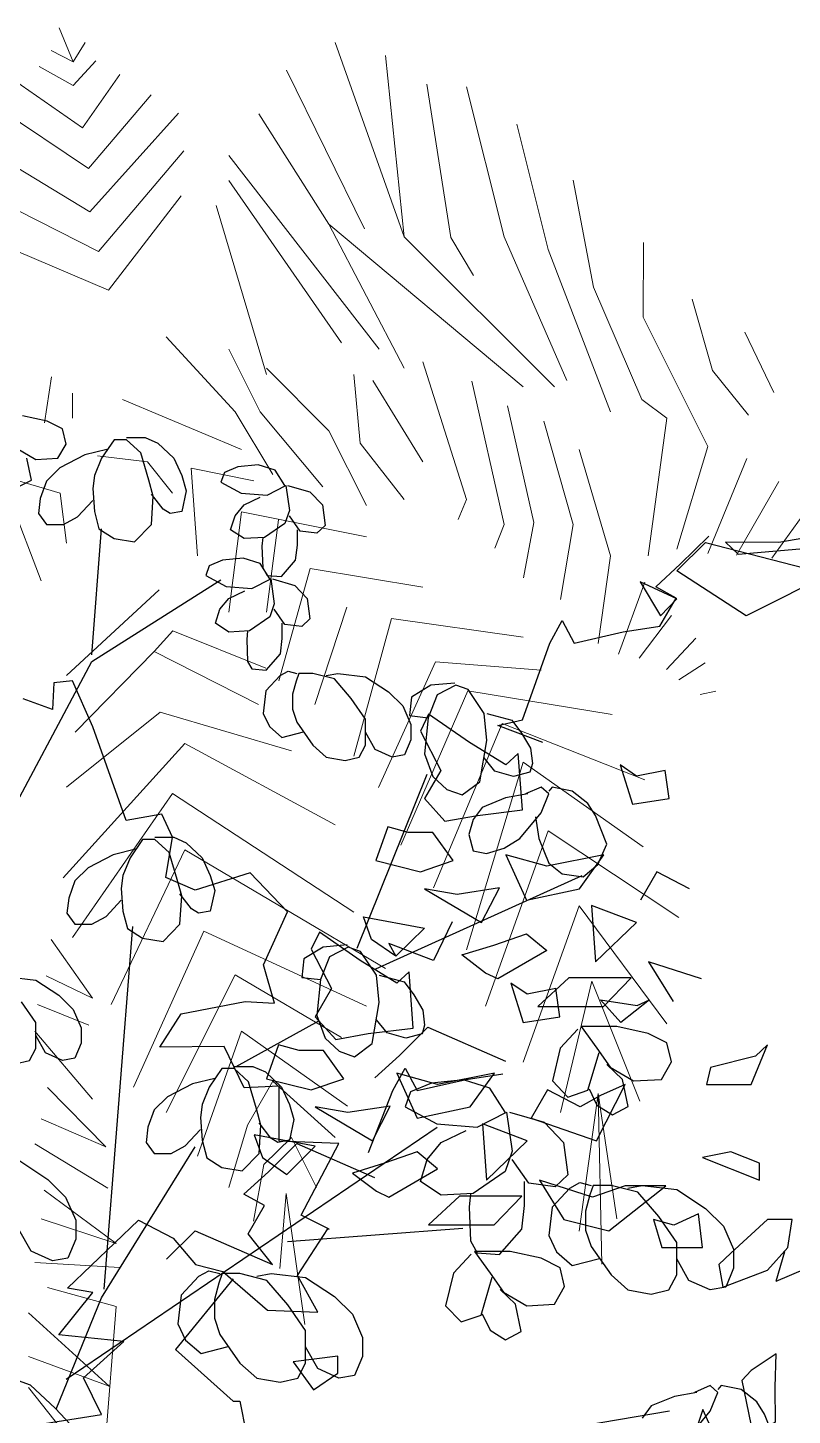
# Model space of a CAD drawing. Header units: metres. Extents: x 10 to 239, y 2 to 253.
# Drawn here: x 67.273 to 69.558, y 236.276 to 240.425 of the extents above; entities that cross this region are included whole.
import ezdxf

# ---------------------------------------------------------------- set-up
doc = ezdxf.new("R2010")
doc.units = ezdxf.units.M
doc.header["$MEASUREMENT"] = 0
doc.layers.add('bloques ARBOLES', color=7, linetype='Continuous', true_color=0xb8d897)

# ---------------------------------------------------------------- blocks, each defined once
blk = doc.blocks.new('arbolote')
at = {"layer": 'bloques ARBOLES'}
blk.add_lwpolyline([(2.7024, 6.2471), (2.872, 6.2749), (2.8183, 6.3839), (2.9388, 6.4924), (2.7453, 6.5124), (2.8464, 6.6395), (2.7708, 6.6527), (2.9828, 6.8553), (2.9828, 6.8553), (3.0869, 6.8019), (3.1531, 6.7227), (3.235, 6.702), (3.3689, 6.5863), (3.5188, 6.5809), (3.4582, 6.6905), (3.5493, 6.8293), (3.5533, 6.829), (3.4691, 6.8708), (3.5814, 7.0846), (3.4038, 7.0923), (3.4035, 7.2567), (3.2985, 7.2514), (3.239, 7.3749), (3.0466, 7.3729), (3.1106, 7.4722), (3.3019, 7.5091), (3.3892, 7.5049), (3.3568, 7.6191), (3.4287, 7.7775), (3.3168, 7.8943), (3.1522, 7.8422), (3.0647, 7.8803), (3.0847, 8.0011), (3.0525, 8.0695), (2.9463, 8.0504), (2.847, 8.3306), (2.7857, 8.4681), (2.7295, 8.4628), (2.7258, 8.3824), (2.6379, 8.4146)], dxfattribs=at)
blk = doc.blocks.new('A$C3F3B40B0')
at = {"layer": 'bloques ARBOLES'}
for p, q in [((1183.1, 1927.7), (1153.5, 1934.1)), ((1201.1, 1918.6), (1183.1, 1927.7)), ((1205.4, 1900.5), (1201.1, 1918.6)), ((1195.8, 1883.7), (1205.4, 1900.5)), ((1262.5, 1905.7), (1247.7, 1883.7)), ((1277.4, 1905.7), (1262.5, 1905.7)), ((1277.4, 1908.3), (1299.6, 1908.3)), ((1294.3, 1890.2), (1277.4, 1905.7)), ((1299.6, 1908.3), (1314.4, 1901.8)), ((1314.4, 1901.8), (1333.5, 1883.7)), ((1147.1, 1895.3), (1169.4, 1882.4)), ((1164.1, 1857.8), (1158.8, 1883.7)), ((1169.4, 1882.4), (1195.8, 1883.7)), ((1227.6, 1887.6), (1198, 1872.1)), ((1254.1, 1894), (1227.6, 1887.6)), ((1247.7, 1883.7), (1239.3, 1863)), ((1303.8, 1857.8), (1294.3, 1890.2)), ((1333.5, 1883.7), (1343, 1863)), ((1198, 1872.1), (1182.1, 1856.6)), ((1393.8, 1866.9), (1389.6, 1855.3)), ((1409.7, 1873.4), (1393.8, 1866.9)), ((1434.1, 1875.9), (1409.7, 1873.4)), ((1454.2, 1869.5), (1434.1, 1875.9)), ((1465.8, 1851.4), (1454.2, 1869.5)), ((1149.3, 1850.1), (1164.1, 1857.8)), ((1182.1, 1856.6), (1174.7, 1835.9)), ((1239.3, 1863), (1237.1, 1847.5)), ((1309.1, 1838.5), (1303.8, 1857.8)), ((1343, 1863), (1348.3, 1844.9)), ((1389.6, 1855.3), (1413.9, 1842.3)), ((1444.6, 1839.7), (1466.9, 1851.4)), ((1466.9, 1851.4), (1471.1, 1821.6)), ((1469, 1851.4), (1495.5, 1843.6)), ((1174.7, 1835.9), (1172.6, 1817.8)), ((1237.1, 1847.5), (1239.3, 1820.4)), ((1320.8, 1822.9), (1307, 1841)), ((1307, 1804.8), (1309.1, 1838.5)), ((1348.3, 1844.9), (1343, 1820.4)), ((1413.9, 1842.3), (1444.6, 1839.7)), ((1417.1, 1828.1), (1436.2, 1837.2)), ((1495.5, 1843.6), (1510.3, 1828.1)), ((1172.6, 1817.8), (1182.1, 1804.8)), ((1219.1, 1813.9), (1237.1, 1833.3)), ((1239.3, 1820.4), (1244.5, 1799.7)), ((1329.2, 1817.8), (1320.8, 1822.9)), ((1343, 1820.4), (1329.2, 1817.8)), ((1406.5, 1815.2), (1417.1, 1828.1)), ((1471.1, 1821.6), (1465.8, 1806.1)), ((1510.3, 1828.1), (1513.5, 1803.5)), ((1182.1, 1804.8), (1202.2, 1804.8)), ((1202.2, 1804.8), (1219.1, 1813.9)), ((1286.9, 1784.2), (1307, 1804.8)), ((1401.2, 1798.4), (1406.5, 1815.2)), ((1465.8, 1806.1), (1441.5, 1789.3)), ((1483.8, 1797.1), (1471.1, 1815.2)), ((1513.5, 1803.5), (1503.9, 1794.5)), ((1236.1, 1649.7), (1247.7, 1799.7)), ((1244.5, 1799.7), (1262.5, 1788)), ((1262.5, 1788), (1286.9, 1784.2)), ((1417.1, 1788), (1401.2, 1798.4)), ((1441.5, 1789.3), (1417.1, 1788)), ((1439.4, 1789.3), (1438.3, 1779)), ((1480.6, 1780.3), (1480.6, 1798.4)), ((1503.9, 1794.5), (1483.8, 1797.1)), ((1438.3, 1779), (1439.4, 1753.1)), ((1478.5, 1762.2), (1480.6, 1780.3)), ((1375.8, 1755.7), (1371.6, 1744.1)), ((1391.7, 1762.2), (1375.8, 1755.7)), ((1416.1, 1764.8), (1391.7, 1762.2)), ((1436.2, 1758.3), (1416.1, 1764.8)), ((1447.8, 1740.2), (1436.2, 1758.3)), ((1439.4, 1753.1), (1444.6, 1744.1)), ((1461.6, 1742.8), (1478.5, 1762.2)), ((1236.1, 1641.9), (1389.6, 1738.9)), ((1371.6, 1744.1), (1395.9, 1731.1)), ((1426.6, 1728.6), (1448.9, 1740.2)), ((1444.6, 1744.1), (1461.6, 1742.8)), ((1448.9, 1740.2), (1453.1, 1710.5)), ((1451, 1740.2), (1477.5, 1732.4)), ((1395.9, 1731.1), (1426.6, 1728.6)), ((1399.1, 1716.9), (1418.2, 1726)), ((1477.5, 1732.4), (1492.3, 1716.9)), ((1383.2, 1687.2), (1388.5, 1704)), ((1388.5, 1704), (1399.1, 1716.9)), ((1453.1, 1710.5), (1447.8, 1694.9)), ((1465.8, 1685.9), (1453.1, 1704)), ((1492.3, 1716.9), (1495.5, 1692.4)), ((1399.1, 1676.8), (1383.2, 1687.2)), ((1447.8, 1694.9), (1423.5, 1678.1)), ((1462.6, 1669.1), (1462.6, 1687.2)), ((1485.9, 1683.3), (1465.8, 1685.9)), ((1495.5, 1692.4), (1485.9, 1683.3)), ((1423.5, 1678.1), (1399.1, 1676.8)), ((1421.4, 1678.1), (1420.3, 1667.8)), ((1460.5, 1651), (1462.6, 1669.1)), ((1420.3, 1667.8), (1421.4, 1641.9)), ((1100.6, 1387.2), (1236.1, 1641.9)), ((1421.4, 1641.9), (1426.6, 1632.9)), ((1443.6, 1631.6), (1460.5, 1651)), ((1426.6, 1632.9), (1443.6, 1631.6)), ((1460, 1625), (1443, 1606.9)), ((1460, 1625), (1469.5, 1630.1)), ((1469.5, 1630.1), (1480.1, 1627.6)), ((1482.2, 1627.6), (1479, 1618.5)), ((1499.1, 1627.6), (1482.2, 1627.6)), ((1524.6, 1621.1), (1499.1, 1627.6)), ((1515, 1625), (1528.8, 1627.6)), ((1544.7, 1597.8), (1524.6, 1621.1)), ((1528.8, 1627.6), (1561.6, 1623.7)), ((1561.6, 1623.7), (1589.1, 1605.6)), ((1443, 1606.9), (1439.9, 1579.7)), ((1479, 1618.5), (1474.8, 1603)), ((1474.8, 1603), (1474.8, 1584.9)), ((1589.1, 1605.6), (1606.1, 1588.8)), ((1639.5, 1613.5), (1616.2, 1599.3)), ((1668, 1616.1), (1639.5, 1613.5)), ((1669.1, 1613.5), (1646.9, 1601.9)), ((1683.9, 1608.3), (1669.1, 1613.5)), ((1703, 1579.9), (1683.9, 1608.3)), ((1561.6, 1573.3), (1544.7, 1597.8)), ((1606.1, 1588.8), (1615.6, 1566.8)), ((1616.2, 1599.3), (1614, 1577.3)), ((1646.9, 1601.9), (1636.3, 1574.7)), ((1439.9, 1579.7), (1447.3, 1564.2)), ((1474.8, 1584.9), (1480.1, 1569.4)), ((1480.1, 1569.4), (1499.1, 1542.2)), ((1561.6, 1542.2), (1561.6, 1573.3)), ((1614, 1577.3), (1636.3, 1574.7)), ((1636.3, 1574.7), (1632, 1532)), ((1706.2, 1547.6), (1703, 1579.9)), ((1706.2, 1579.9), (1735.8, 1572.1)), ((1735.8, 1572.1), (1747.4, 1556.6)), ((1447.3, 1564.2), (1462.1, 1551.3)), ((1462.1, 1551.3), (1488, 1558.1)), ((1573.3, 1537.1), (1561.6, 1557.7)), ((1615.6, 1566.8), (1615.6, 1548.7)), ((1747.4, 1556.6), (1758, 1538.5)), ((1499.1, 1542.2), (1515, 1528)), ((1554.2, 1528), (1561.6, 1542.2)), ((1593.4, 1528), (1573.3, 1537.1)), ((1615.6, 1548.7), (1608.2, 1530.6)), ((1697.7, 1498.4), (1706.2, 1547.6)), ((1758, 1538.5), (1760.2, 1520.4)), ((1515, 1528), (1537.3, 1524.1)), ((1537.3, 1524.1), (1554.2, 1528)), ((1608.2, 1530.6), (1593.4, 1528)), ((1632, 1532), (1641.6, 1504.9)), ((1715.7, 1511.4), (1703, 1526.9)), ((1760.2, 1520.4), (1757, 1510.1)), ((1551.6, 1300.6), (1635.2, 1507.5)), ((1641.6, 1504.9), (1658.5, 1489.4)), ((1737.9, 1504.9), (1715.7, 1511.4)), ((1757, 1510.1), (1737.9, 1504.9)), ((1658.5, 1489.4), (1676.5, 1482.9)), ((1676.5, 1482.9), (1697.7, 1498.4)), ((1770.5, 1492.3), (1751.9, 1484.2)), ((1779.7, 1484.2), (1770.5, 1492.3)), ((1783.7, 1492.3), (1779.7, 1487.4)), ((1807.5, 1487.4), (1783.7, 1492.3)), ((1826.1, 1472.9), (1807.5, 1487.4)), ((1728.1, 1479.4), (1700.3, 1468)), ((1754.6, 1484.2), (1728.1, 1479.4)), ((1770.5, 1461.6), (1779.7, 1484.2)), ((1835.3, 1458.4), (1826.1, 1472.9)), ((1689.7, 1453.5), (1684.5, 1435.7)), ((1700.3, 1468), (1689.7, 1453.5)), ((1745.3, 1430.9), (1770.5, 1461.6)), ((1763.9, 1456.7), (1767.8, 1430.9)), ((1848.6, 1424.4), (1835.3, 1458.4)), ((1296.4, 1429.9), (1281.6, 1407.9)), ((1311.2, 1429.9), (1296.4, 1429.9)), ((1311.2, 1432.5), (1333.5, 1432.5)), ((1328.2, 1414.4), (1311.2, 1429.9)), ((1333.5, 1432.5), (1348.3, 1426)), ((1348.3, 1426), (1367.4, 1407.9)), ((1684.5, 1435.7), (1689.7, 1416.3)), ((1726.8, 1419.6), (1745.3, 1430.9)), ((1767.8, 1430.9), (1779.7, 1401.8)), ((1838, 1400.2), (1848.6, 1424.4)), ((1261.5, 1411.8), (1231.8, 1396.3)), ((1288, 1418.3), (1261.5, 1411.8)), ((1281.6, 1407.9), (1273.1, 1387.2)), ((1337.7, 1382.1), (1328.2, 1414.4)), ((1367.4, 1407.9), (1376.9, 1387.2)), ((1689.7, 1416.3), (1705.6, 1413.1)), ((1705.6, 1413.1), (1726.8, 1419.6)), ((1231.8, 1396.3), (1216, 1380.8)), ((1779.7, 1401.8), (1795.6, 1388.9)), ((1795.6, 1388.9), (1820.8, 1385.6)), ((1820.8, 1385.6), (1838, 1400.2)), ((1216, 1380.8), (1208.5, 1360.1)), ((1273.1, 1387.2), (1271, 1371.7)), ((1271, 1371.7), (1273.1, 1344.6)), ((1343, 1362.7), (1337.7, 1382.1)), ((1376.9, 1387.2), (1382.2, 1369.1)), ((1573.8, 1276.1), (1819.4, 1387.2)), ((1208.5, 1360.1), (1206.4, 1342)), ((1253, 1338.1), (1271, 1357.5)), ((1354.7, 1347.2), (1340.9, 1365.3)), ((1340.9, 1329.1), (1343, 1362.7)), ((1382.2, 1369.1), (1376.9, 1344.6)), ((1206.4, 1342), (1216, 1329.1)), ((1236.1, 1329.1), (1253, 1338.1)), ((1273.1, 1344.6), (1278.4, 1323.9)), ((1363.1, 1342), (1354.7, 1347.2)), ((1376.9, 1344.6), (1363.1, 1342)), ((1216, 1329.1), (1236.1, 1329.1)), ((1250.9, 894.7), (1284.8, 1326.5)), ((1278.4, 1323.9), (1296.4, 1312.3)), ((1320.8, 1308.4), (1340.9, 1329.1)), ((1296.4, 1312.3), (1320.8, 1308.4)), ((1511.3, 1301.9), (1488.1, 1287.7)), ((1518.8, 1290.3), (1508.2, 1263.1)), ((1539.9, 1304.5), (1511.3, 1301.9)), ((1541, 1301.9), (1518.8, 1290.3)), ((1555.8, 1296.7), (1541, 1301.9)), ((1574.9, 1268.3), (1555.8, 1296.7)), ((1488.1, 1287.7), (1485.9, 1265.7)), ((1136.5, 1266.5), (1169.3, 1262.6)), ((1169.3, 1262.6), (1196.9, 1244.5)), ((1485.9, 1265.7), (1508.2, 1263.1)), ((1508.2, 1263.1), (1503.9, 1220.5)), ((1578, 1236), (1574.9, 1268.3)), ((1578, 1268.3), (1607.7, 1260.5)), ((1607.7, 1260.5), (1619.3, 1245)), ((1196.9, 1244.5), (1213.8, 1227.7)), ((1619.3, 1245), (1629.9, 1226.9)), ((1169.3, 1212.2), (1152.4, 1236.7)), ((1213.8, 1227.7), (1223.3, 1205.7)), ((1569.6, 1186.9), (1578, 1236)), ((1629.9, 1226.9), (1632, 1208.8)), ((1169.3, 1181.1), (1169.3, 1212.2)), ((1223.3, 1205.7), (1223.3, 1187.6)), ((1407.6, 1159.7), (1506.1, 1214)), ((1503.9, 1220.5), (1513.5, 1193.3)), ((1587.6, 1199.8), (1574.9, 1215.3)), ((1632, 1208.8), (1628.9, 1198.5)), ((1818.4, 1207.2), (1836.9, 1181.4)), ((1860.7, 1207.2), (1818.4, 1207.2)), ((1897.8, 1199.1), (1860.7, 1207.2)), ((1181, 1176), (1169.3, 1196.7)), ((1513.5, 1193.3), (1530.4, 1177.8)), ((1609.8, 1193.3), (1587.6, 1199.8)), ((1628.9, 1198.5), (1609.8, 1193.3)), ((1814.4, 1204), (1793.2, 1181.4)), ((1920.3, 1187.8), (1897.8, 1199.1)), ((1161.9, 1166.9), (1169.3, 1181.1)), ((1201.1, 1166.9), (1181, 1176)), ((1223.3, 1187.6), (1215.9, 1169.5)), ((1530.4, 1177.8), (1548.4, 1171.3)), ((1548.4, 1171.3), (1569.6, 1186.9)), ((1793.2, 1181.4), (1784, 1142.6)), ((1826.3, 1131.3), (1839.6, 1176.5)), ((1836.9, 1181.4), (1852.8, 1158.7)), ((1925.6, 1165.2), (1920.3, 1187.8)), ((1145, 1163), (1161.9, 1166.9)), ((1215.9, 1169.5), (1201.1, 1166.9)), ((1390.7, 1157.1), (1375.8, 1135.1)), ((1405.5, 1157.1), (1390.7, 1157.1)), ((1405.5, 1159.7), (1427.7, 1159.7)), ((1422.4, 1141.6), (1405.5, 1157.1)), ((1427.7, 1159.7), (1442.5, 1153.2)), ((1867.3, 1144.2), (1848.8, 1162)), ((1852.8, 1158.7), (1880.6, 1142.6)), ((1913.7, 1144.2), (1925.6, 1165.2)), ((1382.2, 1145.5), (1355.7, 1139)), ((1431.9, 1109.3), (1422.4, 1141.6)), ((1442.5, 1153.2), (1461.6, 1135.1)), ((1640.1, 1139.8), (1615.3, 1129.7)), ((1678.2, 1143.9), (1640.1, 1139.8)), ((1709.6, 1133.8), (1678.2, 1143.9)), ((1784, 1142.6), (1802.5, 1123.2)), ((1874, 1111.9), (1867.3, 1144.2)), ((1880.6, 1142.6), (1913.7, 1144.2)), ((1326.1, 1123.5), (1310.2, 1108)), ((1355.7, 1139), (1326.1, 1123.5)), ((1375.8, 1135.1), (1367.4, 1114.5)), ((1461.6, 1135.1), (1471.1, 1114.5)), ((1615.3, 1129.7), (1608.7, 1111.5)), ((1727.8, 1105.5), (1709.6, 1133.8)), ((1802.5, 1123.2), (1826.3, 1131.3)), ((1827.6, 1132.9), (1836.9, 1113.5)), ((1310.2, 1108), (1302.8, 1087.3)), ((1367.4, 1114.5), (1365.2, 1098.9)), ((1437.2, 1089.9), (1431.9, 1109.3)), ((1471.1, 1114.5), (1476.4, 1096.4)), ((1608.7, 1111.5), (1646.7, 1091.3)), ((1836.9, 1113.5), (1855.4, 1102.2)), ((1855.4, 1102.2), (1874, 1111.9)), ((1365.2, 1098.9), (1367.4, 1071.8)), ((1448.9, 1074.4), (1435.1, 1092.5)), ((1476.4, 1096.4), (1471.1, 1071.8)), ((1646.7, 1091.3), (1694.7, 1087.3)), ((1694.7, 1087.3), (1729.4, 1105.5)), ((1729.4, 1105.5), (1736.1, 1059)), ((1732.8, 1105.5), (1774.1, 1093.4)), ((1774.1, 1093.4), (1797.3, 1069.1)), ((1205.4, 787.4), (1646.9, 1087.3)), ((1302.8, 1087.3), (1300.7, 1069.2)), ((1347.2, 1065.3), (1365.2, 1084.7)), ((1435.1, 1056.3), (1437.2, 1089.9)), ((1457.4, 1069.2), (1448.9, 1074.4)), ((1651.7, 1069.1), (1681.5, 1083.3)), ((1247.7, 884.3), (1358.9, 1064)), ((1300.7, 1069.2), (1310.2, 1056.3)), ((1330.3, 1056.3), (1347.2, 1065.3)), ((1367.4, 1071.8), (1372.7, 1051.1)), ((1471.1, 1071.8), (1457.4, 1069.2)), ((1635.2, 1048.9), (1651.7, 1069.1)), ((1736.1, 1059), (1727.8, 1034.8)), ((1797.3, 1069.1), (1802.2, 1030.7)), ((1149.4, 1048), (1183.8, 1025.3)), ((1310.2, 1056.3), (1330.3, 1056.3)), ((1372.7, 1051.1), (1390.7, 1039.5)), ((1415, 1035.6), (1435.1, 1056.3)), ((1626.9, 1022.7), (1635.2, 1048.9)), ((1755.9, 1020.6), (1736.1, 1048.9)), ((1183.8, 1025.3), (1204.9, 1004.3)), ((1390.7, 1039.5), (1415, 1035.6)), ((1727.8, 1034.8), (1689.7, 1008.5)), ((1802.2, 1030.7), (1787.3, 1016.6)), ((1651.7, 1006.5), (1626.9, 1022.7)), ((1689.7, 1008.5), (1651.7, 1006.5)), ((1686.4, 1008.5), (1684.8, 992.4)), ((1751, 994.4), (1751, 1022.7)), ((1787.3, 1016.6), (1755.9, 1020.6)), ((1804.9, 1014.9), (1783.7, 992.3)), ((1804.9, 1014.9), (1816.8, 1021.4)), ((1816.8, 1021.4), (1830, 1018.1)), ((1832.7, 1018.1), (1828.7, 1006.8)), ((1853.9, 1018.1), (1832.7, 1018.1)), ((1885.6, 1010.1), (1853.9, 1018.1)), ((1873.7, 1014.9), (1890.9, 1018.1)), ((1910.8, 981), (1885.6, 1010.1)), ((1890.9, 1018.1), (1931.9, 1013.3)), ((1931.9, 1013.3), (1966.3, 990.7)), ((1204.9, 1004.3), (1216.9, 976.9)), ((1684.8, 992.4), (1686.4, 952)), ((1747.6, 966.1), (1751, 994.4)), ((1783.7, 992.3), (1779.7, 958.3)), ((1828.7, 1006.8), (1823.4, 987.4)), ((1216.9, 976.9), (1216.9, 954.2)), ((1823.4, 987.4), (1823.4, 964.8)), ((1931.9, 950.3), (1910.8, 981)), ((1966.3, 990.7), (1987.5, 969.6)), ((1163.9, 939.7), (1149.4, 965.6)), ((1469, 951.5), (1677.6, 967.1)), ((1721.2, 935.8), (1747.6, 966.1)), ((1779.7, 958.3), (1789, 938.9)), ((1823.4, 964.8), (1830, 945.4)), ((1987.5, 969.6), (1999.4, 942.2)), ((1216.9, 954.2), (1207.6, 931.6)), ((1686.4, 952), (1694.7, 937.8)), ((1830, 945.4), (1853.9, 911.5)), ((1931.9, 911.5), (1931.9, 950.3)), ((1999.4, 942.2), (1999.4, 919.6)), ((1189.1, 928.4), (1163.9, 939.7)), ((1207.6, 931.6), (1189.1, 928.4)), ((1687.4, 936.4), (1666.2, 913.7)), ((1691.3, 939.6), (1709.9, 913.7)), ((1733.7, 939.6), (1691.3, 939.6)), ((1694.7, 937.8), (1721.2, 935.8)), ((1770.7, 931.5), (1733.7, 939.6)), ((1793.2, 920.2), (1770.7, 931.5)), ((1789, 938.9), (1807.5, 922.8)), ((1807.5, 922.8), (1840, 931.3)), ((1946.5, 905), (1931.9, 930.9)), ((1363.4, 910), (1342.2, 887.3)), ((1363.4, 910), (1375.3, 916.4)), ((1375.3, 916.4), (1388.5, 913.2)), ((1391.1, 913.2), (1387.2, 901.9)), ((1412.3, 913.2), (1391.1, 913.2)), ((1444.1, 905.1), (1412.3, 913.2)), ((1432.2, 910), (1449.4, 913.2)), ((1449.4, 913.2), (1490.4, 908.4)), ((1666.2, 913.7), (1656.9, 874.9)), ((1699.3, 863.6), (1712.5, 908.9)), ((1709.9, 913.7), (1725.7, 891.1)), ((1798.5, 897.6), (1793.2, 920.2)), ((1853.9, 911.5), (1873.7, 893.7)), ((1922.7, 893.7), (1931.9, 911.5)), ((1999.4, 919.6), (1990.2, 896.9)), ((1387.2, 901.9), (1381.9, 882.5)), ((1469.2, 876), (1444.1, 905.1)), ((1490.4, 908.4), (1524.8, 885.7)), ((1740.3, 876.6), (1721.8, 894.3)), ((1786.6, 876.6), (1798.5, 897.6)), ((1873.7, 893.7), (1901.5, 888.8)), ((1901.5, 888.8), (1922.7, 893.7)), ((1971.6, 893.7), (1946.5, 905)), ((1990.2, 896.9), (1971.6, 893.7)), ((1193.6, 751.7), (1247.7, 884.3)), ((1342.2, 887.3), (1338.2, 853.4)), ((1381.9, 882.5), (1381.9, 859.9)), ((1490.4, 845.3), (1469.2, 876)), ((1524.8, 885.7), (1546, 864.7)), ((1725.7, 891.1), (1753.5, 874.9)), ((1746.9, 844.2), (1740.3, 876.6)), ((1753.5, 874.9), (1786.6, 876.6)), ((1381.9, 859.9), (1388.5, 840.5)), ((1546, 864.7), (1557.9, 837.2)), ((1656.9, 874.9), (1675.5, 855.6)), ((1675.5, 855.6), (1699.3, 863.6)), ((1700.6, 865.3), (1709.9, 845.9)), ((1338.2, 853.4), (1347.5, 834)), ((1490.4, 806.5), (1490.4, 845.3)), ((1709.9, 845.9), (1728.4, 834.5)), ((1728.4, 834.5), (1746.9, 844.2)), ((1347.5, 834), (1366, 817.9)), ((1366, 817.9), (1398.4, 826.3)), ((1388.5, 840.5), (1412.3, 806.5)), ((1505, 800.1), (1490.4, 825.9)), ((1557.9, 837.2), (1557.9, 814.6)), ((1557.9, 814.6), (1548.6, 792)), ((1412.3, 806.5), (1432.2, 788.8)), ((1481.1, 788.8), (1490.4, 806.5)), ((1530.1, 788.8), (1505, 800.1)), ((1163.2, 780.5), (1144.6, 787)), ((1192.3, 753.1), (1163.2, 780.5)), ((1432.2, 788.8), (1460, 783.9)), ((1460, 783.9), (1481.1, 788.8)), ((1548.6, 792), (1530.1, 788.8)), ((1971.6, 779.9), (1953.1, 771.8)), ((1980.9, 771.8), (1971.6, 779.9)), ((1984.9, 779.9), (1980.9, 775.1)), ((2008.7, 775.1), (1984.9, 779.9)), ((1929.3, 767), (1901.5, 755.7)), ((1955.8, 771.8), (1929.3, 767)), ((1971.6, 749.2), (1980.9, 771.8)), ((2027.2, 760.5), (2008.7, 775.1)), ((2036.5, 746), (2027.2, 760.5)), ((1222.7, 720.7), (1192.3, 753.1)), ((1610.9, 696.9), (1923.2, 749.9)), ((1901.5, 755.7), (1890.9, 741.1)), ((1946.5, 718.5), (1971.6, 749.2)), ((2049.7, 712), (2036.5, 746))]:
    blk.add_line(p, q, dxfattribs=at)
blk = doc.blocks.new('Palm2-e')
at = {"layer": 'bloques ARBOLES', "lineweight": 5}
for p, q in [((0.0176, 4.3648), (-0.0247, 4.4664)), ((0.0176, 4.3648), (0.0527, 4.4221)), ((1.0062, 3.8414), (0.8005, 4.4221)), ((-0.0488, 4.398), (0.0176, 4.3648)), ((0.0176, 4.2938), (0.085, 4.3674)), ((1.0062, 3.8414), (0.9502, 4.3837)), ((-0.3581, 4.3277), (0.0635, 4.0458)), ((0.0449, 4.1669), (-0.2239, 4.3537)), ((-0.0846, 4.3505), (0.0176, 4.2938)), ((0.1566, 4.3264), (0.0449, 4.1669)), ((0.8877, 3.8655), (0.6553, 4.3394)), ((1.1462, 3.8394), (1.0746, 4.2977)), ((1.193, 4.2899), (1.3057, 3.8414)), ((0.0667, 3.9162), (-0.4889, 4.2528)), ((0.0635, 4.0458), (0.2503, 4.2658)), ((0.3317, 4.2112), (0.0667, 3.9162)), ((0.7816, 3.8785), (0.5726, 4.2085)), ((1.4365, 3.8036), (1.3428, 4.178)), ((-0.4707, 4.0842), (0.0928, 3.7971)), ((0.0928, 3.7971), (0.348, 4.0985)), ((0.4828, 4.0842), (0.9313, 3.5048)), ((0.8193, 3.5237), (0.4828, 4.0093)), ((1.5114, 4.0106), (1.572, 3.6903)), ((0.3395, 3.9638), (0.1227, 3.6819)), ((0.445, 3.9351), (0.5947, 3.4299)), ((0.1227, 3.6819), (-0.3398, 3.8785)), ((0.7816, 3.8785), (1.3617, 3.3921)), ((1.0062, 3.4488), (0.7816, 3.8785)), ((1.4554, 3.3921), (1.0062, 3.8414)), ((1.1462, 3.8394), (1.2139, 3.7255)), ((1.3057, 3.8414), (1.4925, 3.411)), ((1.7204, 3.6005), (1.7223, 3.8238)), ((1.6234, 3.3173), (1.4365, 3.8036)), ((1.4365, 3.8036), (1.4365, 3.8036)), ((1.572, 3.6903), (1.7171, 3.355)), ((1.8669, 3.6545), (1.9281, 3.441)), ((1.9137, 3.2144), (1.7204, 3.6005)), ((0.501, 3.3173), (0.2953, 3.5419)), ((2.0251, 3.5562), (2.1117, 3.3759)), ((0.5759, 3.3173), (0.4828, 3.5048)), ((0.7816, 3.2613), (0.5947, 3.4488)), ((1.193, 3.0556), (1.0622, 3.467)), ((-0.0683, 3.2854), (-0.0475, 3.4221)), ((0.8753, 3.2242), (0.8565, 3.4299)), ((1.0622, 3.1682), (0.9124, 3.411)), ((1.3057, 2.9807), (1.2087, 3.4097)), ((1.9281, 3.441), (2.0361, 3.3075)), ((0.015, 3.299), (0.015, 3.3739)), ((0.5199, 3.2053), (0.1644, 3.355)), ((1.3154, 3.3355), (1.3936, 2.9865)), ((1.7171, 3.355), (1.792, 3.299)), ((0.6136, 3.1304), (0.501, 3.3173)), ((0.7634, 3.0933), (0.5759, 3.3173)), ((1.5114, 2.9807), (1.4242, 3.2899)), ((1.792, 3.299), (1.7354, 2.8876)), ((0.8942, 3.0373), (0.7816, 3.2613)), ((1.0062, 3.0556), (0.8753, 3.2242)), ((1.6234, 2.8876), (1.5296, 3.2053)), ((1.9137, 3.2144), (1.8213, 2.9071)), ((0.0895, 3.1864), (0.2393, 3.1682)), ((0.2393, 3.1682), (0.3141, 3.0744)), ((1.9137, 2.8941), (2.0303, 3.178)), ((-0.0221, 3.0744), (-0.2715, 3.148)), ((0.3701, 3.1493), (0.5576, 3.1115)), ((0.389, 2.8876), (0.3701, 3.1493)), ((-0.0032, 2.9247), (-0.0221, 3.0744)), ((2.126, 3.1096), (1.9997, 2.8895)), ((-0.1712, 3.0556), (-0.0781, 2.8127)), ((1.193, 3.0556), (1.1677, 2.9963)), ((0.5199, 3.0184), (0.4828, 2.719)), ((0.8942, 2.9436), (0.5199, 3.0184)), ((0.5947, 2.719), (0.6312, 2.995)), ((2.1052, 2.8798), (2.2087, 3.0237)), ((1.3057, 2.9807), (1.2777, 2.9104)), ((1.3936, 2.9865), (1.363, 2.8212)), ((1.4736, 2.7567), (1.5114, 2.9807)), ((1.5114, 2.9807), (1.5114, 2.9807)), ((1.5863, 2.6252), (1.6234, 2.8876)), ((0.7256, 2.8498), (0.6318, 2.5132)), ((1.0622, 2.7938), (0.7256, 2.8498)), ((-0.0026, 2.5295), (0.2744, 2.786)), ((1.6475, 2.5927), (1.7256, 2.8082)), ((0.8356, 2.7333), (0.7399, 2.4429)), ((0.9691, 2.7001), (0.8565, 2.2886)), ((1.3617, 2.6441), (0.9691, 2.7001)), ((1.805, 2.7092), (1.7093, 2.5816)), ((0.2595, 2.6011), (0.3154, 2.663)), ((0.3154, 2.663), (0.5928, 2.551)), ((1.7907, 2.5471), (1.8786, 2.6408)), ((0.0228, 2.3602), (0.2595, 2.6011)), ((0.2595, 2.6011), (0.5713, 2.4429)), ((0.93, 2.1942), (1.1006, 2.5705)), ((1.1006, 2.5705), (1.4164, 2.5451)), ((1.8278, 2.5165), (1.9059, 2.5673)), ((0.9964, 2.0217), (1.1963, 2.4833)), ((1.1963, 2.4833), (1.6279, 2.4123)), ((1.8916, 2.4729), (1.9378, 2.4826)), ((0.277, 2.4195), (-0.0032, 2.1955)), ((0.277, 2.4195), (0.6696, 2.3043)), ((1.0941, 1.8941), (1.2998, 2.3856)), ((1.2998, 2.3856), (1.7256, 2.217)), ((0.3512, 2.3264), (-0.0124, 1.9247)), ((0.8005, 2.0829), (0.3512, 2.3264)), ((1.3617, 2.2704), (1.193, 1.7092)), ((1.7204, 2.0171), (1.3617, 2.2704)), ((0.015, 1.7463), (0.3141, 2.1766)), ((0.3141, 2.1766), (0.8565, 1.8212)), ((1.2497, 1.5406), (1.4365, 2.0647)), ((1.4365, 2.0647), (1.8278, 1.8056)), ((0.3512, 2.008), (0.1305, 1.5451)), ((0.9502, 1.6532), (0.3512, 2.008)), ((1.3617, 1.3726), (1.5296, 1.8401)), ((1.5296, 1.8401), (1.792, 1.4878)), ((0.1976, 1.2984), (0.4079, 1.7652)), ((0.4079, 1.7652), (0.8942, 1.5406)), ((0.0746, 1.5647), (-0.0488, 1.7398)), ((-0.0638, 1.6317), (0.0746, 1.5647)), ((0.2953, 1.2229), (0.501, 1.6343)), ((0.501, 1.6343), (0.8193, 1.4468)), ((1.4736, 1.2229), (1.5674, 1.6155)), ((1.5674, 1.6155), (1.7106, 1.2567)), ((-0.0892, 1.5451), (0.0641, 1.4833)), ((-0.097, 1.4657), (0.0746, 1.2626)), ((0.389, 1.092), (0.5199, 1.4657)), ((0.5199, 1.4657), (0.8376, 1.2411)), ((-0.0599, 1.2977), (0.1149, 1.1194)), ((0.5387, 1.1851), (0.6136, 1.316)), ((0.6136, 1.316), (0.8005, 1.148)), ((1.5863, 1.2789), (1.5296, 0.8674)), ((1.5863, 1.2789), (1.6423, 0.9045)), ((1.5863, 1.2789), (1.5973, 0.7691)), ((-0.0781, 1.204), (0.1149, 1.1194)), ((0.4828, 0.9983), (0.5387, 1.1851)), ((-0.097, 1.1291), (0.1208, 0.9963)), ((0.6696, 1.148), (0.5869, 1.0673)), ((0.7445, 0.9983), (0.6696, 1.148)), ((0.5869, 1.0673), (0.5563, 0.898)), ((-0.0697, 0.9905), (0.1455, 0.8309)), ((0.654, 0.9807), (0.6351, 0.7561)), ((0.71, 0.5881), (0.654, 0.9807)), ((0.1455, 0.8309), (-0.0781, 0.9045)), ((0.1566, 0.7593), (-0.097, 0.7737)), ((-0.0599, 0.6988), (0.1455, 0.6428)), ((-0.1159, 0.6239), (0.1247, 0.4039)), ((0.1084, 0.1753), (0.1455, 0.6428)), ((-0.1159, 0.4931), (0.1247, 0.4039)), ((-0.1159, 0.4), (0.1084, 0.1168))]:
    blk.add_line(p, q, dxfattribs=at)
blk = doc.blocks.new('ARBOL22')
for points in [[(-1.2906, 1.5367), (-1.3385, 1.5283), (-1.4168, 1.5287), (-1.3982, 1.5111), (-1.2567, 1.5234)], [(-1.6854, 1.2344), (-1.7513, 1.2593), (-1.7154, 1.2677), (-1.6749, 1.3804), (-1.657, 1.4135), (-1.639, 1.3804), (-1.5672, 1.397), (-1.5132, 1.4053), (-1.4893, 1.4466), (-1.5193, 1.4633), (-1.4834, 1.4964), (-1.4414, 1.5379)], [(-1.4698, 1.0192), (-1.5178, 1.044), (-1.5418, 1.0025)], [(-1.8186, 0.9706), (-1.8459, 0.9136), (-1.9118, 0.9385), (-1.9012, 0.9198), (-1.9371, 0.9445), (-1.949, 0.9778), (-1.8592, 0.9612), (-1.9012, 0.9198)], [(-1.4519, 0.8866), (-1.5298, 0.9114), (-1.4939, 0.8535)], [(-1.932, 0.7409), (-1.8961, 0.774), (-1.8541, 0.8155), (-1.7403, 0.7657)], [(-1.9416, 0.6311), (-1.9057, 0.7222), (-1.8878, 0.7553)], [(-1.8878, 0.7553), (-1.8698, 0.7222)], [(-1.8698, 0.7222), (-1.798, 0.7388)], [(-1.798, 0.7388), (-1.744, 0.7471)], [(-2.2385, 0.4745), (-2.1965, 0.516), (-2.0827, 0.4663), (-2.1185, 0.5118), (-2.0946, 0.5531), (-2.1246, 0.5697), (-2.0887, 0.6028), (-2.0467, 0.6443), (-1.9329, 0.5946)], [(-1.3302, 0.4853), (-1.3429, 0.4415)], [(-1.2541, 0.4794), (-1.3429, 0.4415)], [(-2.1403, 0.4452), (-2.2254, 0.3413), (-2.1403, 0.2657), (-2.1308, 0.2657), (-2.1119, 0.1713), (-2.0836, 0.1713), (-1.9891, 0.2279), (-1.9607, 0.1713), (-1.904, 0.1524), (-1.8413, 0.0868), (-1.8016, -0.0454), (-1.7355, -0.0123), (-1.6826, 0.067), (-1.5372, 0.1), (-1.611, 0.0296), (-1.5165, 0.039), (-1.3937, 0.0768), (-1.337, 0.2185)]]:
    blk.add_lwpolyline(points)
for points in [[(-1.2845, 1.4869), (-1.2547, 1.4869), (-1.3864, 1.4207), (-1.4882, 1.4869), (-1.4462, 1.5283)], [(-1.4882, 1.4456), (-1.5421, 1.4703), (-1.5121, 1.4207)], [(-1.8353, 1.1931), (-1.8592, 1.1518), (-1.8292, 1.1185), (-1.7813, 1.1269), (-1.7154, 1.1351), (-1.7215, 1.218), (-1.7395, 1.2013), (-1.7933, 1.2344), (-1.8533, 1.2759), (-1.8651, 1.2511)], [(-1.5057, 1.1931), (-1.5477, 1.1849), (-1.5718, 1.2013), (-1.5537, 1.1434), (-1.4998, 1.1518)], [(-1.9131, 1.1102), (-1.931, 1.0605), (-1.8651, 1.044), (-1.8172, 1.0605), (-1.8472, 1.102), (-1.8831, 1.102)], [(-1.6316, 1.0192), (-1.5957, 1.0689), (-1.6795, 1.0523), (-1.7395, 1.0689), (-1.7095, 1.0025)], [(-1.749, 1.0205), (-1.8113, 1.0109), (-1.8592, 1.0192), (-1.7754, 0.9694)], [(-1.6077, 0.9114), (-1.5477, 0.9694), (-1.6136, 0.9943)], [(-2.0256, 0.9302), (-1.9958, 0.8722), (-2.0197, 0.8309), (-1.9897, 0.7976), (-1.9418, 0.806), (-1.8759, 0.8143), (-1.882, 0.8971), (-1.9, 0.8805), (-1.9538, 0.9136), (-2.0138, 0.9551)], [(-1.6795, 0.9281), (-1.7513, 0.8866), (-1.7694, 0.895), (-1.8045, 0.9218), (-1.7574, 0.9363), (-1.7095, 0.9529)], [(-1.7323, 0.8805), (-1.7142, 0.8225), (-1.6603, 0.8309), (-1.6662, 0.8722), (-1.7082, 0.864)], [(-1.5962, 0.8459), (-1.5556, 0.8881), (-1.6471, 0.8881), (-1.6927, 0.8459)], [(-1.5465, 0.8474), (-1.5286, 0.8556), (-1.5706, 0.8225), (-1.6004, 0.8556)], [(-2.0915, 0.7397), (-2.0256, 0.7232), (-1.9777, 0.7397), (-2.0077, 0.7812), (-2.0436, 0.7812), (-2.0736, 0.7894)], [(-1.4447, 0.7314), (-1.3788, 0.7314), (-1.3549, 0.7894), (-1.3729, 0.7729), (-1.4388, 0.7563)], [(-1.87, 0.6817), (-1.7921, 0.6983), (-1.7562, 0.7481), (-1.84, 0.7314), (-1.9, 0.7481)], [(-1.6065, 0.6486), (-1.5645, 0.7314), (-1.6004, 0.7149), (-1.6303, 0.6983), (-1.6783, 0.7232), (-1.7023, 0.6817)], [(-1.9359, 0.6486), (-1.9095, 0.6996), (-1.9718, 0.6901), (-2.0197, 0.6983)], [(-1.7682, 0.5906), (-1.7082, 0.6486), (-1.7741, 0.6734)], [(-2.0976, 0.6237), (-2.0617, 0.599), (-2.0197, 0.6403), (-2.1095, 0.657)], [(-1.9299, 0.5741), (-1.9118, 0.5657), (-1.84, 0.6072), (-1.87, 0.6321), (-1.9179, 0.6155), (-1.965, 0.601)], [(-1.3668, 0.5906), (-1.3668, 0.6155), (-1.4088, 0.6321), (-1.4506, 0.6237)], [(-1.6903, 0.5906), (-1.6544, 0.5326), (-1.5885, 0.5161), (-1.5047, 0.5824), (-1.5645, 0.5824), (-1.6124, 0.5657)], [(-1.7567, 0.525), (-1.7162, 0.5672), (-1.8076, 0.5672), (-1.8532, 0.525)], [(-1.4926, 0.5244), (-1.5226, 0.5326), (-1.5106, 0.4913), (-1.4506, 0.4913), (-1.4567, 0.541)], [(-1.4208, 0.4333), (-1.3549, 0.4582), (-1.325, 0.4913), (-1.3189, 0.5326), (-1.3549, 0.5326), (-1.4088, 0.483), (-1.4268, 0.4664)], [(-1.9866, 0.3318), (-2.0525, 0.3235), (-2.0225, 0.282), (-1.9866, 0.3069)], [(-1.3423, 0.3353), (-1.379, 0.3105), (-1.3927, 0.296), (-1.3762, 0.2148), (-1.3431, 0.2352), (-1.3436, 0.286)], [(-1.4245, 0.1967), (-1.4499, 0.2534), (-1.4807, 0.1619), (-1.4536, 0.1101)]]:
    blk.add_lwpolyline(points, close=True)

msp = doc.modelspace()

# ---------------------------------------------------------------- block references
msp.add_blockref('arbolote', (64.62072, 230.00393))
at = {"layer": 'bloques ARBOLES', "xscale": 2.033276188942182, "yscale": 2.033276188942182, "zscale": 2.033276188942182}
msp.add_blockref('ARBOL22', (72.23886, 235.77847), dxfattribs=at)
at = {"layer": 'bloques ARBOLES'}
msp.add_blockref('Palm2-e', (67.39128, 235.95899), dxfattribs=at)
at = {"layer": 'bloques ARBOLES', "color": 2, "xscale": 0.0025121894011627, "yscale": 0.0025121894011627, "zscale": 0.0025121894011627}
msp.add_blockref('A$C3F3B40B0', (64.35904, 234.40577), dxfattribs=at)

doc.saveas('drawing.dxf')
